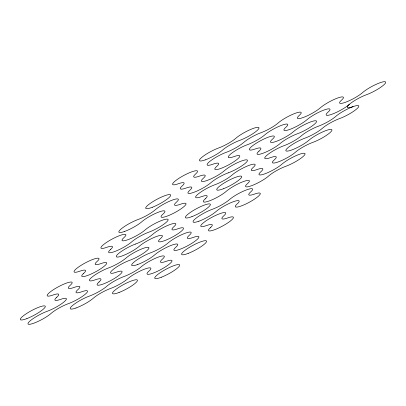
<?xml version="1.0" encoding="UTF-8"?>
<svg xmlns="http://www.w3.org/2000/svg" width="406" height="406" viewBox="0 0 406 406"><rect width="100%" height="100%" fill="white"/><g stroke="black" fill="none" stroke-linecap="round" stroke-linejoin="round"><path stroke-width="0.61" d="M353.042 106.641A14.129 2.649 -28.2 0 0 335.762 116.405A14.129 2.649 -28.2 0 1 318.487 126.175A14.129 2.649 -28.2 0 0 301.211 135.939A14.129 2.649 -28.2 0 1 283.936 145.703A14.129 2.649 -28.2 0 0 266.661 155.473A14.129 2.649 -28.2 0 0 270.503 157.63A14.129 2.649 -28.2 0 1 274.344 159.786A14.129 2.649 -28.2 0 0 278.186 161.948A14.129 2.649 -28.2 0 0 295.461 152.179A14.129 2.649 -28.2 0 1 312.737 142.415A14.129 2.649 -28.2 0 0 330.012 132.645A14.129 2.649 -28.2 0 0 326.17 130.488A14.129 2.649 -28.2 0 0 308.895 140.258A14.129 2.649 -28.2 0 1 291.62 150.022A14.129 2.649 -28.2 0 1 287.778 147.865A14.129 2.649 -28.2 0 1 305.053 138.096A14.129 2.649 -28.2 0 0 322.328 128.332A14.129 2.649 -28.2 0 1 339.604 118.562A14.129 2.649 -28.2 0 0 356.884 108.798A14.129 2.649 -28.2 0 0 353.042 106.641A14.129 2.649 -28.2 0 1 349.201 104.479A14.129 2.649 -28.2 0 1 331.92 114.248A14.129 2.649 -28.2 0 1 328.078 112.086A14.129 2.649 -28.2 0 0 324.237 109.93A14.129 2.649 -28.2 0 0 306.961 119.699A14.129 2.649 -28.2 0 1 289.686 129.463A14.129 2.649 -28.2 0 1 285.844 127.306A14.129 2.649 -28.2 0 0 282.003 125.144A14.129 2.649 -28.2 0 0 264.727 134.914A14.129 2.649 -28.2 0 1 247.452 144.678A14.129 2.649 -28.2 0 0 230.177 154.447A14.129 2.649 -28.2 0 0 234.018 156.604A14.129 2.649 -28.2 0 1 237.86 158.761A14.129 2.649 -28.2 0 1 220.58 168.531A14.129 2.649 -28.2 0 1 216.738 166.369A14.129 2.649 -28.2 0 0 212.896 164.212A14.129 2.649 -28.2 0 1 209.054 162.055A14.129 2.649 -28.2 0 1 226.335 152.286A14.129 2.649 -28.2 0 0 243.61 142.521A14.129 2.649 -28.2 0 1 260.885 132.752A14.129 2.649 -28.2 0 0 278.161 122.988A14.129 2.649 -28.2 0 1 295.436 113.223A14.129 2.649 -28.2 0 1 299.278 115.38A14.129 2.649 -28.2 0 0 303.12 117.537A14.129 2.649 -28.2 0 0 320.395 107.773A14.129 2.649 -28.2 0 1 337.675 98.003A14.129 2.649 -28.2 0 1 341.517 100.165A14.129 2.649 -28.2 0 0 345.359 102.322A14.129 2.649 -28.2 0 0 362.634 92.558A14.129 2.649 -28.2 0 1 379.909 82.788A14.129 2.649 -28.2 0 1 383.751 84.95A14.129 2.649 -28.2 0 1 366.476 94.715A14.129 2.649 -28.2 0 0 349.201 104.479M124.606 231.445A14.129 2.649 -28.2 0 0 141.887 221.676A14.129 2.649 -28.2 0 1 159.162 211.912A14.129 2.649 -28.2 0 1 163.004 214.069A14.129 2.649 -28.2 0 0 166.846 216.231A14.129 2.649 -28.2 0 0 184.121 206.461A14.129 2.649 -28.2 0 0 180.279 204.304A14.129 2.649 -28.2 0 1 176.437 202.147A14.129 2.649 -28.2 0 0 172.596 199.985A14.129 2.649 -28.2 0 0 155.32 209.755A14.129 2.649 -28.2 0 1 138.045 219.519A14.129 2.649 -28.2 0 0 120.765 229.283A14.129 2.649 -28.2 0 0 124.606 231.445M152.286 207.293A14.129 2.649 -28.2 0 0 170.703 195.129A14.129 2.649 -28.2 0 0 151.595 202.472A14.129 2.649 -28.2 0 0 152.286 207.293M205.213 159.893A14.129 2.649 -28.2 0 0 222.493 150.129A14.129 2.649 -28.2 0 1 239.768 140.364A14.129 2.649 -28.2 0 0 257.044 130.595A14.129 2.649 -28.2 0 0 253.202 128.438A14.129 2.649 -28.2 0 0 235.927 138.202A14.129 2.649 -28.2 0 1 218.651 147.972A14.129 2.649 -28.2 0 0 201.371 157.736A14.129 2.649 -28.2 0 0 205.213 159.893M223.325 188.785A14.129 2.649 -28.2 0 0 241.743 176.625A14.129 2.649 -28.2 0 0 222.635 183.964A14.129 2.649 -28.2 0 0 223.325 188.785M258.977 151.154A14.129 2.649 -28.2 0 0 255.135 148.997A14.129 2.649 -28.2 0 1 251.294 146.835A14.129 2.649 -28.2 0 1 268.569 137.071A14.129 2.649 -28.2 0 1 272.411 139.228A14.129 2.649 -28.2 0 0 276.253 141.389A14.129 2.649 -28.2 0 0 293.528 131.62A14.129 2.649 -28.2 0 1 310.803 121.856A14.129 2.649 -28.2 0 1 314.645 124.013A14.129 2.649 -28.2 0 1 297.37 133.782A14.129 2.649 -28.2 0 0 280.094 143.546A14.129 2.649 -28.2 0 1 262.819 153.311A14.129 2.649 -28.2 0 1 258.977 151.154M205.238 198.854A14.129 2.649 -28.2 0 0 201.396 196.697A14.129 2.649 -28.2 0 1 197.555 194.535A14.129 2.649 -28.2 0 1 214.83 184.771A14.129 2.649 -28.2 0 0 232.105 175.006A14.129 2.649 -28.2 0 1 249.385 165.237A14.129 2.649 -28.2 0 1 253.227 167.394A14.129 2.649 -28.2 0 0 257.069 169.556A14.129 2.649 -28.2 0 1 260.911 171.713A14.129 2.649 -28.2 0 0 264.753 173.869A14.129 2.649 -28.2 0 0 282.028 164.105A14.129 2.649 -28.2 0 1 299.303 154.341A14.129 2.649 -28.2 0 1 303.145 156.498A14.129 2.649 -28.2 0 1 285.87 166.262A14.129 2.649 -28.2 0 0 268.594 176.031A14.129 2.649 -28.2 0 1 251.319 185.796A14.129 2.649 -28.2 0 1 247.477 183.639A14.129 2.649 -28.2 0 0 243.636 181.482A14.129 2.649 -28.2 0 0 226.355 191.246A14.129 2.649 -28.2 0 1 209.08 201.011A14.129 2.649 -28.2 0 1 205.238 198.854M228.263 172.844A14.129 2.649 -28.2 0 0 210.988 182.614A14.129 2.649 -28.2 0 1 193.713 192.378A14.129 2.649 -28.2 0 1 189.871 190.221A14.129 2.649 -28.2 0 0 186.029 188.059A14.129 2.649 -28.2 0 1 182.187 185.902A14.129 2.649 -28.2 0 0 178.346 183.745A14.129 2.649 -28.2 0 1 174.504 181.589A14.129 2.649 -28.2 0 1 191.779 171.819A14.129 2.649 -28.2 0 1 195.621 173.976A14.129 2.649 -28.2 0 0 199.463 176.138A14.129 2.649 -28.2 0 1 203.304 178.295A14.129 2.649 -28.2 0 0 207.146 180.452A14.129 2.649 -28.2 0 0 224.422 170.687A14.129 2.649 -28.2 0 1 241.702 160.923A14.129 2.649 -28.2 0 1 245.544 163.08A14.129 2.649 -28.2 0 1 228.263 172.844M26.897 318.593A14.129 2.649 -28.2 0 0 45.315 306.428A14.129 2.649 -28.2 0 0 26.207 313.772A14.129 2.649 -28.2 0 0 26.897 318.593M83.672 273.355A14.129 2.649 -28.2 0 0 79.83 271.193A14.129 2.649 -28.2 0 1 75.988 269.036A14.129 2.649 -28.2 0 1 93.263 259.267A14.129 2.649 -28.2 0 1 97.105 261.428A14.129 2.649 -28.2 0 0 100.947 263.585A14.129 2.649 -28.2 0 1 104.789 265.742A14.129 2.649 -28.2 0 1 87.513 275.512A14.129 2.649 -28.2 0 1 83.672 273.355M110.539 249.502A14.129 2.649 -28.2 0 0 106.697 247.345A14.129 2.649 -28.2 0 1 102.855 245.183A14.129 2.649 -28.2 0 1 120.13 235.419A14.129 2.649 -28.2 0 1 123.972 237.576A14.129 2.649 -28.2 0 0 127.814 239.738A14.129 2.649 -28.2 0 0 145.089 229.969A14.129 2.649 -28.2 0 1 162.364 220.204A14.129 2.649 -28.2 0 1 166.206 222.361A14.129 2.649 -28.2 0 1 148.931 232.13A14.129 2.649 -28.2 0 0 131.656 241.895A14.129 2.649 -28.2 0 1 114.38 251.659A14.129 2.649 -28.2 0 1 110.539 249.502M135.497 244.052A14.129 2.649 -28.2 0 0 152.773 234.287A14.129 2.649 -28.2 0 1 170.053 224.518A14.129 2.649 -28.2 0 1 173.895 226.68A14.129 2.649 -28.2 0 0 177.737 228.837A14.129 2.649 -28.2 0 1 181.578 230.994A14.129 2.649 -28.2 0 1 164.298 240.763A14.129 2.649 -28.2 0 1 160.456 238.606A14.129 2.649 -28.2 0 0 156.614 236.444A14.129 2.649 -28.2 0 0 139.339 246.214A14.129 2.649 -28.2 0 1 122.064 255.978A14.129 2.649 -28.2 0 1 118.222 253.821A14.129 2.649 -28.2 0 1 135.497 244.052M56.799 297.202A14.129 2.649 -28.2 0 0 52.958 295.045A14.129 2.649 -28.2 0 1 49.116 292.883A14.129 2.649 -28.2 0 1 66.396 283.119A14.129 2.649 -28.2 0 1 70.238 285.276A14.129 2.649 -28.2 0 0 74.08 287.438A14.129 2.649 -28.2 0 1 77.922 289.595A14.129 2.649 -28.2 0 0 81.763 291.752A14.129 2.649 -28.2 0 1 85.605 293.914A14.129 2.649 -28.2 0 1 68.325 303.678A14.129 2.649 -28.2 0 0 51.049 313.442A14.129 2.649 -28.2 0 1 33.774 323.212A14.129 2.649 -28.2 0 1 29.932 321.05A14.129 2.649 -28.2 0 1 47.208 311.285A14.129 2.649 -28.2 0 0 64.483 301.521A14.129 2.649 -28.2 0 0 60.641 299.359A14.129 2.649 -28.2 0 1 56.799 297.202M99.039 281.987A14.129 2.649 -28.2 0 0 95.197 279.825A14.129 2.649 -28.2 0 1 91.355 277.668A14.129 2.649 -28.2 0 1 108.63 267.904A14.129 2.649 -28.2 0 0 125.906 258.135A14.129 2.649 -28.2 0 1 143.181 248.37A14.129 2.649 -28.2 0 1 147.023 250.527A14.129 2.649 -28.2 0 1 129.747 260.297A14.129 2.649 -28.2 0 0 112.472 270.061A14.129 2.649 -28.2 0 0 116.314 272.218A14.129 2.649 -28.2 0 1 120.156 274.38A14.129 2.649 -28.2 0 1 102.88 284.144A14.129 2.649 -28.2 0 1 99.039 281.987M191.977 216.611A14.129 2.649 -28.2 0 0 210.394 204.446A14.129 2.649 -28.2 0 0 191.287 211.79A14.129 2.649 -28.2 0 0 191.977 216.611M119.054 292.477A14.129 2.649 -28.2 0 0 137.472 280.313A14.129 2.649 -28.2 0 0 118.364 287.656A14.129 2.649 -28.2 0 0 119.054 292.477M76.008 307.997A14.129 2.649 -28.2 0 0 93.289 298.227A14.129 2.649 -28.2 0 1 110.564 288.463A14.129 2.649 -28.2 0 0 127.839 278.694A14.129 2.649 -28.2 0 1 145.115 268.929A14.129 2.649 -28.2 0 1 148.956 271.086A14.129 2.649 -28.2 0 0 152.798 273.248A14.129 2.649 -28.2 0 0 170.073 263.479A14.129 2.649 -28.2 0 0 166.232 261.322A14.129 2.649 -28.2 0 1 162.39 259.165A14.129 2.649 -28.2 0 0 158.548 257.003A14.129 2.649 -28.2 0 0 141.273 266.772A14.129 2.649 -28.2 0 1 123.997 276.537A14.129 2.649 -28.2 0 0 106.722 286.301A14.129 2.649 -28.2 0 1 89.447 296.07A14.129 2.649 -28.2 0 0 72.166 305.835A14.129 2.649 -28.2 0 0 76.008 307.997M137.431 264.61A14.129 2.649 -28.2 0 0 154.706 254.846A14.129 2.649 -28.2 0 1 171.982 245.077A14.129 2.649 -28.2 0 1 175.823 247.239A14.129 2.649 -28.2 0 0 179.665 249.396A14.129 2.649 -28.2 0 0 196.946 239.631A14.129 2.649 -28.2 0 0 193.104 237.469A14.129 2.649 -28.2 0 1 189.262 235.313A14.129 2.649 -28.2 0 0 185.42 233.156A14.129 2.649 -28.2 0 0 168.14 242.92A14.129 2.649 -28.2 0 1 150.865 252.689A14.129 2.649 -28.2 0 0 133.589 262.454A14.129 2.649 -28.2 0 0 137.431 264.61M210.379 227.705A14.129 2.649 -28.2 0 0 206.537 225.548A14.129 2.649 -28.2 0 1 202.695 223.386A14.129 2.649 -28.2 0 1 219.971 213.622A14.129 2.649 -28.2 0 1 223.813 215.779A14.129 2.649 -28.2 0 0 227.654 217.941A14.129 2.649 -28.2 0 1 231.496 220.098A14.129 2.649 -28.2 0 1 214.221 229.862A14.129 2.649 -28.2 0 1 210.379 227.705M198.854 221.229A14.129 2.649 -28.2 0 0 216.129 211.465A14.129 2.649 -28.2 0 1 233.404 201.696A14.129 2.649 -28.2 0 1 237.246 203.853A14.129 2.649 -28.2 0 0 241.088 206.015A14.129 2.649 -28.2 0 0 258.363 196.245A14.129 2.649 -28.2 0 0 254.521 194.088A14.129 2.649 -28.2 0 1 250.68 191.931A14.129 2.649 -28.2 0 0 246.838 189.769A14.129 2.649 -28.2 0 0 229.563 199.539A14.129 2.649 -28.2 0 1 212.287 209.303A14.129 2.649 -28.2 0 0 195.012 219.073A14.129 2.649 -28.2 0 0 198.854 221.229M161.289 277.262A14.129 2.649 -28.2 0 0 179.706 265.098A14.129 2.649 -28.2 0 0 160.603 272.441A14.129 2.649 -28.2 0 0 161.289 277.262M188.161 253.41A14.129 2.649 -28.2 0 0 206.578 241.25A14.129 2.649 -28.2 0 0 187.47 248.589A14.129 2.649 -28.2 0 0 188.161 253.41"/></g></svg>
